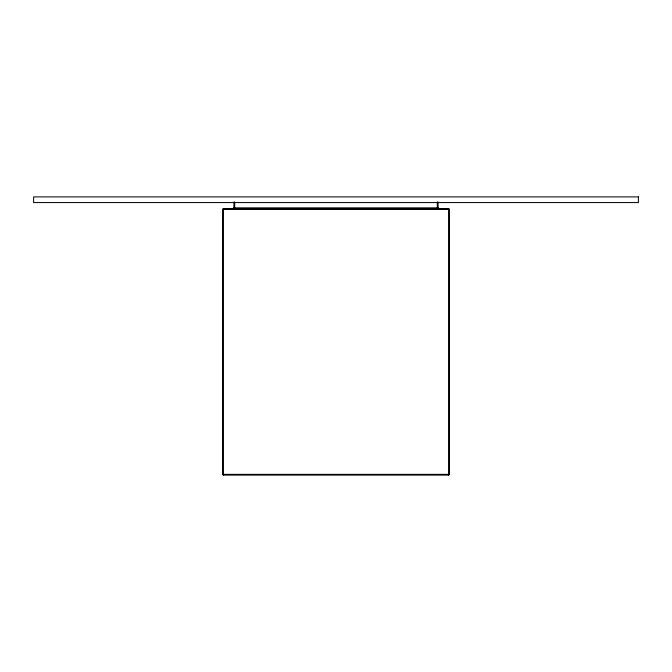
<?xml version="1.0" encoding="UTF-8"?>
<svg xmlns="http://www.w3.org/2000/svg" width="672" height="672" viewBox="0 0 672 672"><rect width="100%" height="100%" fill="white"/><g stroke="black" fill="none" stroke-linecap="round" stroke-linejoin="round"><path stroke-width="1.01" d="M222.6 209.37L223.356 208.614L448.644 208.614L449.4 209.37L449.4 474.348L448.644 475.104L223.356 475.104L222.6 474.348L222.6 209.37L449.4 209.37M437.304 201.961L437.304 207.858L438.816 208.614L438.06 207.858L233.94 207.858L233.184 208.614L234.696 207.858L234.696 201.961M222.6 474.348L449.4 474.348M448.644 208.614L448.644 475.104M438.06 201.961L438.06 207.858M233.94 201.961L233.94 207.858M223.356 208.614L223.356 475.104M638.4 196.896L33.6 196.896L33.6 202.566L638.4 202.566L638.4 196.896"/></g></svg>
